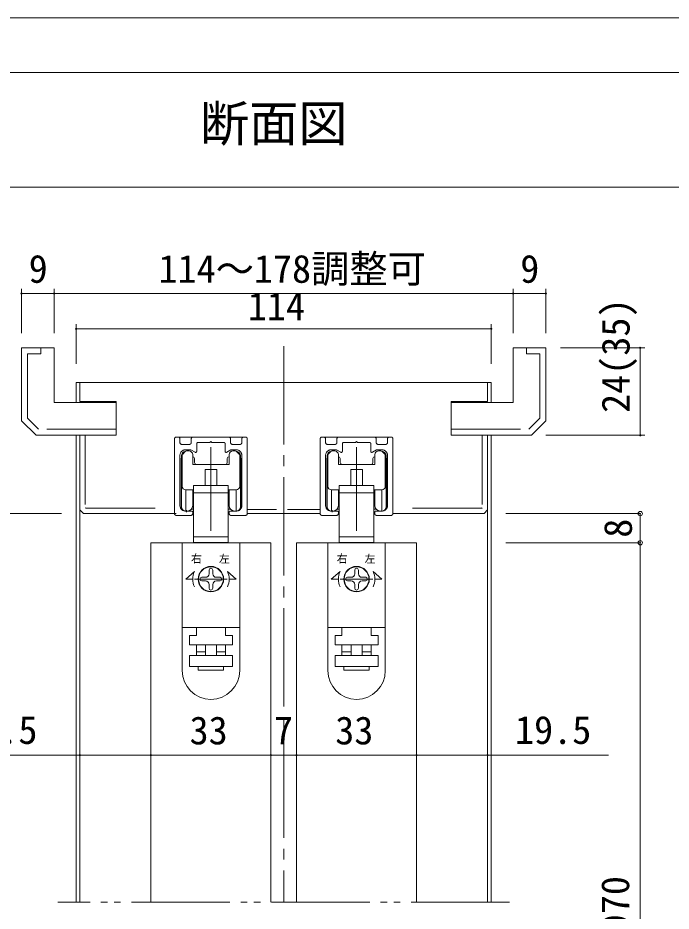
# Model space of a CAD drawing. Units: millimetres on the paper, enlarged 10 times, with parts at other scales. Extents: x -2000 to 2000, y -1385 to 1385.
# Drawn here: x -1028 to -430, y 568 to 1385 of the extents above; entities that cross this region are included whole.
import ezdxf
from ezdxf.enums import TextEntityAlignment as Align

# ---------------------------------------------------------------- set-up
doc = ezdxf.new("R2010")
doc.units = ezdxf.units.MM
doc.header["$LTSCALE"] = 10
doc.header["$PDMODE"] = 32
doc.header["$PDSIZE"] = 4
for name, pattern in [('CHAIN2', [12, 9, -1, 1, -1]), ('DASHED3', [4, 3, -1]), ('DOUBLE_CHAIN2', [12.8, 9, -1, 0.6, -0.6, 0.6, -1]), ('USER2', [9.525, 6.35, -3.175]), ('USER3', [31.75, 15.875, -3.175, 3.175, -3.175, 3.175, -3.175]), ('USER4', [50.8, 31.75, -6.35, 6.35, -6.35])]:
    doc.linetypes.add(name, pattern=pattern)
for name, color, linetype, lineweight in [('1-0_H-SYM', 7, 'Continuous', 20), ('1-1_0', 7, 'Continuous', 20), ('2-0_18', 7, 'Continuous', 18)]:
    doc.layers.add(name, color=color, linetype=linetype, lineweight=lineweight)
doc.styles.add('ＭＳ ゴシック', font='')
doc.styles.get('ＭＳ ゴシック').set_extended_font_data('MS Gothic')

msp = doc.modelspace()

# ---------------------------------------------------------------- linework, layer by layer
at = {"layer": '1-0_H-SYM'}
for p, q in [((-1950, 1335), (380, 1335)), ((-1950, 1335), (380, 1335)), ((-1950, 1230), (380, 1230)), ((-1950, 1230), (380, 1230))]:
    msp.add_line(p, q, dxfattribs=at)
at = {"layer": '1-1_0'}
for p, q in [((-1950, 1335), (380, 1335)), ((-1950, 1230), (380, 1230))]:
    msp.add_line(p, q, dxfattribs=at)
msp.add_lwpolyline([(2000, -1385), (2000, 1385), (-2000, 1385), (-2000, -1385)], dxfattribs=at)
at = {"layer": '2-0_18', "color": 4, "lineweight": 9}
for p, q in [((-1025, 1096.34), (-1025, 1136.92)), ((-995, 1096.34), (-995, 1136.92)), ((-575, 1096.34), (-575, 1136.92)), ((-545, 1096.34), (-545, 1136.92)), ((-1025, 1132.75), (-995, 1132.75)), ((-995, 1132.75), (-575, 1132.75)), ((-575, 1132.75), (-545, 1132.75)), ((-975, 1068.24), (-975, 1104.66)), ((-595, 1068.24), (-595, 1104.66)), ((-975, 1100.49), (-595, 1100.49)), ((-531.67, 1083), (-454.42, 1083)), ((-458.59, 1003), (-458.59, 1083)), ((-545, 1003), (-454.42, 1003)), ((-988.33, 931.34), (-1104.4, 931.34)), ((-458.59, 931.34), (-581.67, 931.34)), ((-458.59, 904.67), (-458.59, 931.34)), ((-458.59, 904.67), (-581.67, 904.67)), ((-458.59, 140.85), (-458.59, 904.67)), ((-906.67, 710.33), (-796.67, 710.33)), ((-796.67, 710.33), (-773.33, 710.33)), ((-773.33, 710.33), (-663.33, 710.33))]:
    msp.add_line(p, q, dxfattribs=at)
at = {"layer": '2-0_18', "lineweight": 20}
for p, q in [((-1025, 1016.34), (-1025, 1083)), ((-1025, 1083), (-995, 1083)), ((-995, 1033), (-995, 1083)), ((-575, 1033), (-575, 1083)), ((-545, 1083), (-575, 1083)), ((-545, 1016.34), (-545, 1083)), ((-975, 1051.34), (-971.67, 1051.34)), ((-975, 1051.34), (-975, 1033)), ((-598.33, 1051.34), (-971.67, 1051.34)), ((-971.67, 1051.34), (-971.67, 1034)), ((-971.67, 1051.34), (-971.67, 1034)), ((-598.33, 1034), (-598.33, 1051.34)), ((-598.33, 1051.34), (-595, 1051.34)), ((-598.33, 1051.34), (-598.33, 1034)), ((-595, 1051.34), (-595, 1033)), ((-938.33, 1033), (-995, 1033)), ((-938.33, 1034), (-971.67, 1034)), ((-938.33, 1034), (-938.33, 1003)), ((-938.33, 1033), (-938.33, 1003)), ((-938.33, 1033), (-938.33, 1003)), ((-598.33, 1034), (-631.67, 1034)), ((-631.67, 1034), (-631.67, 1003)), ((-631.67, 1033), (-575, 1033)), ((-631.67, 1033), (-631.67, 1003)), ((-631.67, 1033), (-631.67, 1003)), ((-1011.67, 1003), (-1025, 1016.34)), ((-558.33, 1003), (-545, 1016.34)), ((-938.33, 1003), (-1011.67, 1003)), ((-975, 1003), (-975, 575.85)), ((-938.33, 1003), (-971.67, 1003)), ((-971.67, 1003), (-971.67, 934.67)), ((-971.67, 1003), (-971.67, 575.85)), ((-885, 931.34), (-885, 999.67)), ((-883.33, 1001.34), (-821.67, 1001.34)), ((-818.33, 999.67), (-818.33, 931.34)), ((-751.67, 931.34), (-751.67, 999.67)), ((-750, 1001.34), (-688.33, 1001.34)), ((-685, 999.67), (-685, 931.34)), ((-598.33, 1003), (-631.67, 1003)), ((-631.67, 1003), (-558.33, 1003)), ((-598.33, 934.67), (-598.33, 1003)), ((-598.33, 1003), (-598.33, 575.85)), ((-595, 1003), (-595, 575.85)), ((-545, 1003), (-454.42, 1003)), ((-879, 981.67), (-879, 937)), ((-878, 984.65), (-878, 956.34)), ((-875.16, 988.18), (-877.51, 985.82)), ((-873.98, 988.67), (-871.67, 988.67)), ((-868.33, 976.34), (-868.33, 985.34)), ((-866.67, 981.67), (-866.67, 978)), ((-836.67, 981.67), (-836.67, 978)), ((-835, 985.34), (-835, 976.34)), ((-831.67, 988.67), (-829.36, 988.67)), ((-828.18, 988.18), (-825.82, 985.82)), ((-825.33, 984.65), (-825.33, 956.34)), ((-824.33, 981.67), (-824.33, 937)), ((-745.67, 981.67), (-745.67, 937)), ((-744.67, 984.65), (-744.67, 956.34)), ((-741.82, 988.18), (-744.18, 985.82)), ((-740.64, 988.67), (-738.33, 988.67)), ((-735, 976.34), (-735, 985.34)), ((-733.33, 981.67), (-733.33, 978)), ((-703.33, 981.67), (-703.33, 978)), ((-701.67, 985.34), (-701.67, 976.34)), ((-698.33, 988.67), (-696.02, 988.67)), ((-694.85, 988.18), (-692.49, 985.82)), ((-692, 984.65), (-692, 956.34)), ((-691, 981.67), (-691, 937)), ((-835, 976.34), (-868.33, 976.34)), ((-701.67, 976.34), (-735, 976.34)), ((-857, 971.67), (-857, 957.01)), ((-846.33, 971.67), (-857, 971.67)), ((-846.33, 957.01), (-846.33, 971.67)), ((-723.67, 971.67), (-723.67, 957.01)), ((-713, 971.67), (-723.67, 971.67)), ((-713, 957.01), (-713, 971.67)), ((-835.81, 950.34), (-835.81, 957.01)), ((-702.47, 950.34), (-702.47, 957.01)), ((-868.33, 953), (-874.67, 953)), ((-867.52, 950.34), (-835.81, 950.34)), ((-867.52, 950.34), (-867.52, 910)), ((-835.81, 910), (-835.81, 950.34)), ((-835, 953), (-828.67, 953)), ((-735, 953), (-741.33, 953)), ((-734.19, 950.34), (-702.47, 950.34)), ((-734.19, 950.34), (-734.19, 910)), ((-702.47, 910), (-702.47, 950.34)), ((-701.67, 953), (-695.33, 953)), ((-968.33, 931.34), (-971.67, 934.67)), ((-869.61, 935.34), (-867.52, 935.34)), ((-835.81, 935.34), (-833.72, 935.34)), ((-736.27, 935.34), (-734.19, 935.34)), ((-702.47, 935.34), (-700.39, 935.34)), ((-601.67, 931.34), (-598.33, 934.67)), ((-971.67, 926.34), (-971.67, 706.17)), ((-968.33, 931.34), (-883.33, 931.34)), ((-818.33, 931.34), (-751.67, 931.34)), ((-685, 931.34), (-601.67, 931.34)), ((-598.33, 926.34), (-598.33, 706.17)), ((-835.81, 905), (-835.81, 910)), ((-702.47, 905), (-702.47, 910)), ((-906.67, 904.67), (-906.67, 575.85)), ((-796.67, 904.67), (-906.67, 904.67)), ((-867.52, 905), (-835.81, 905)), ((-864.97, 905), (-864.97, 904.67)), ((-838.31, 904.67), (-838.31, 905)), ((-796.67, 904.67), (-796.67, 575.85)), ((-773.33, 904.67), (-773.33, 575.85)), ((-663.33, 904.67), (-773.33, 904.67)), ((-734.19, 905), (-702.47, 905)), ((-731.64, 905), (-731.64, 904.67)), ((-704.97, 904.67), (-704.97, 905)), ((-663.33, 904.67), (-663.33, 575.85)), ((-906.67, 830.58), (-906.67, 706.17)), ((-878, 787.67), (-878, 827)), ((-825.33, 787.67), (-825.33, 827)), ((-744.67, 787.67), (-744.67, 827)), ((-692, 787.67), (-692, 827)), ((-663.33, 830.58), (-663.33, 706.17)), ((-906.67, 791.89), (-906.67, 706.17)), ((-796.67, 791.89), (-796.67, 706.17)), ((-796.67, 791.89), (-796.67, 706.17)), ((-773.33, 791.89), (-773.33, 706.17)), ((-773.33, 791.89), (-773.33, 706.17)), ((-663.33, 791.89), (-663.33, 706.17))]:
    msp.add_line(p, q, dxfattribs=at)
at = {"layer": '2-0_18', "linetype": 'USER2', "lineweight": 20}
for p, q in [((-1007.22, 1077.45), (-1007.22, 1083)), ((-562.78, 1077.45), (-562.78, 1083)), ((-1019.44, 1018.64), (-1019.44, 1077.45)), ((-1019.44, 1077.45), (-1007.22, 1077.45)), ((-550.56, 1077.45), (-562.78, 1077.45)), ((-550.56, 1018.64), (-550.56, 1077.45)), ((-1009.37, 1008.56), (-1019.44, 1018.64)), ((-560.63, 1008.56), (-550.56, 1018.64)), ((-938.33, 1008.56), (-1009.37, 1008.56)), ((-631.67, 1008.56), (-560.63, 1008.56)), ((-966.26, 936.34), (-885, 936.34)), ((-603.74, 936.34), (-685, 936.34))]:
    msp.add_line(p, q, dxfattribs=at)
at = {"layer": '2-0_18', "color": 4, "linetype": 'CHAIN2', "lineweight": 9}
msp.add_line((-785, 1084.67), (-785, 575.85), dxfattribs=at)
at = {"layer": '2-0_18', "color": 6, "linetype": 'USER3'}
for p, q in [((-883.33, 1001.34), (-881.67, 1001.34)), ((-880, 999.67), (-880, 996.34)), ((-869.67, 996.34), (-869.67, 999.67)), ((-833.67, 999.67), (-833.67, 996.34)), ((-823.33, 996.34), (-823.33, 999.67)), ((-821.67, 1001.34), (-820, 1001.34)), ((-750, 1001.34), (-748.33, 1001.34)), ((-746.67, 999.67), (-746.67, 996.34)), ((-736.33, 996.34), (-736.33, 999.67)), ((-700.33, 999.67), (-700.33, 996.34)), ((-690, 996.34), (-690, 999.67)), ((-688.33, 1001.34), (-686.67, 1001.34)), ((-878.33, 994.67), (-871.33, 994.67)), ((-864.67, 988.32), (-864.67, 995.34)), ((-838.67, 995.34), (-838.67, 988.32)), ((-832, 994.67), (-825, 994.67)), ((-745, 994.67), (-738, 994.67)), ((-731.33, 988.32), (-731.33, 995.34)), ((-705.33, 995.34), (-705.33, 988.32)), ((-698.67, 994.67), (-691.67, 994.67)), ((-880, 984.67), (-880, 938.67)), ((-823.33, 938.67), (-823.33, 984.67)), ((-746.67, 984.67), (-746.67, 938.67)), ((-690, 938.67), (-690, 984.67)), ((-875, 933.67), (-869.33, 933.67)), ((-868.33, 932.67), (-868.33, 931.34)), ((-835, 931.34), (-835, 932.67)), ((-834, 933.67), (-828.33, 933.67)), ((-741.67, 933.67), (-736, 933.67)), ((-735, 932.67), (-735, 931.34)), ((-701.67, 931.34), (-701.67, 932.67)), ((-700.67, 933.67), (-695, 933.67)), ((-870, 929.67), (-883.33, 929.67)), ((-820, 929.67), (-833.33, 929.67)), ((-736.67, 929.67), (-750, 929.67)), ((-686.67, 929.67), (-700, 929.67))]:
    msp.add_line(p, q, dxfattribs=at)
at = {"layer": '2-0_18', "color": 3, "linetype": 'USER4'}
for p, q in [((-851.67, 992.07), (-851.67, 915.4)), ((-718.33, 992.07), (-718.33, 915.4))]:
    msp.add_line(p, q, dxfattribs=at)
at = {"layer": '2-0_18'}
for p, q in [((-878.67, 937.67), (-878.67, 984.34)), ((-824.67, 937.67), (-824.67, 984.34)), ((-745.33, 937.67), (-745.33, 984.34)), ((-691.33, 937.67), (-691.33, 984.34)), ((-874.68, 933.67), (-874.66, 953)), ((-868.33, 938.67), (-868.33, 953)), ((-868.33, 949.34), (-867.52, 949.34)), ((-835, 949.34), (-835.81, 949.34)), ((-835, 938.67), (-835, 953)), ((-828.65, 933.67), (-828.67, 953)), ((-741.35, 933.67), (-741.33, 953)), ((-735, 938.67), (-735, 953)), ((-735, 949.34), (-734.19, 949.34)), ((-701.67, 949.34), (-702.47, 949.34)), ((-701.67, 938.67), (-701.67, 953)), ((-695.32, 933.67), (-695.33, 953)), ((-874.67, 933.67), (-873.33, 933.67)), ((-828.67, 933.67), (-830, 933.67)), ((-741.33, 933.67), (-740, 933.67)), ((-695.33, 933.67), (-696.67, 933.67)), ((-878, 904.67), (-878, 827)), ((-825.33, 904.67), (-878, 904.67)), ((-825.33, 904.67), (-825.33, 827)), ((-744.67, 904.67), (-744.67, 827)), ((-692, 904.67), (-744.67, 904.67)), ((-692, 904.67), (-692, 827)), ((-874.76, 871.34), (-866.79, 878.34)), ((-853.33, 879.67), (-853.33, 876.34)), ((-850, 876.34), (-850, 879.67)), ((-828.57, 871.34), (-836.54, 878.34)), ((-741.43, 871.34), (-733.46, 878.34)), ((-720, 879.67), (-720, 876.34)), ((-716.67, 876.34), (-716.67, 879.67)), ((-695.24, 871.34), (-703.21, 878.34)), ((-874.76, 871.34), (-868.33, 871.34)), ((-866.56, 871.34), (-836.78, 871.34)), ((-856.67, 873), (-860, 873)), ((-860, 869.67), (-856.67, 869.67)), ((-843.33, 873), (-846.67, 873)), ((-846.67, 869.67), (-843.33, 869.67)), ((-828.57, 871.34), (-835, 871.34)), ((-741.43, 871.34), (-735, 871.34)), ((-733.22, 871.34), (-703.44, 871.34)), ((-723.33, 873), (-726.67, 873)), ((-726.67, 869.67), (-723.33, 869.67)), ((-710, 873), (-713.33, 873)), ((-713.33, 869.67), (-710, 869.67)), ((-695.24, 871.34), (-701.67, 871.34)), ((-853.33, 866.34), (-853.33, 863)), ((-850, 863), (-850, 866.34)), ((-720, 866.34), (-720, 863)), ((-716.67, 863), (-716.67, 866.34)), ((-825.33, 827), (-878, 827)), ((-865, 819.67), (-865, 827)), ((-838.33, 827), (-838.33, 819.67)), ((-692, 827), (-744.67, 827)), ((-731.67, 819.67), (-731.67, 827)), ((-705, 827), (-705, 819.67)), ((-865, 819.67), (-871.33, 819.67)), ((-871.33, 819.67), (-871.33, 818)), ((-832, 819.67), (-838.33, 819.67)), ((-832, 818), (-832, 819.67)), ((-832, 818), (-832, 811.34)), ((-731.67, 819.67), (-738, 819.67)), ((-738, 819.67), (-738, 818)), ((-698.67, 819.67), (-705, 819.67)), ((-698.67, 818), (-698.67, 819.67)), ((-698.67, 818), (-698.67, 811.34)), ((-865, 804.67), (-865, 811.34)), ((-856.67, 811.34), (-856.67, 801.34)), ((-846.67, 811.34), (-846.67, 801.34)), ((-838.33, 811.34), (-838.33, 804.67)), ((-731.67, 804.67), (-731.67, 811.34)), ((-723.33, 811.34), (-723.33, 801.34)), ((-713.33, 811.34), (-713.33, 801.34)), ((-705, 811.34), (-705, 804.67)), ((-871.33, 791.34), (-871.33, 801.34)), ((-871.33, 801.34), (-832, 801.34)), ((-865, 804.67), (-856.67, 804.67)), ((-865, 801.34), (-865, 804.67)), ((-738, 791.34), (-738, 801.34)), ((-738, 801.34), (-698.67, 801.34)), ((-731.67, 804.67), (-723.33, 804.67)), ((-731.67, 801.34), (-731.67, 804.67)), ((-863.33, 791.34), (-863.33, 788)), ((-730, 791.34), (-730, 788))]:
    msp.add_line(p, q, dxfattribs=at)
at = {"layer": '2-0_18', "color": 2}
for p, q in [((-874.01, 934.47), (-874.01, 932.53)), ((-740.68, 934.47), (-740.68, 932.53))]:
    msp.add_line(p, q, dxfattribs=at)
at = {"layer": '2-0_18', "linetype": 'DASHED3', "lineweight": 20}
msp.add_line((-751.67, 935.07), (-818.33, 935.07), dxfattribs=at)
at = {"layer": '2-0_18', "linetype": 'DOUBLE_CHAIN2', "lineweight": 20}
msp.add_line((-578.33, 575.85), (-991.67, 575.85), dxfattribs=at)
at = {"layer": '2-0_18', "linetype": 'USER2', "lineweight": 20}
for points in [[(-966.67, 1003), (-966.67, 936.74), (-966.26, 936.34)], [(-603.33, 1003), (-603.33, 936.74), (-603.74, 936.34)]]:
    msp.add_lwpolyline(points, dxfattribs=at)
at = {"layer": '2-0_18', "color": 6, "linetype": 'USER3'}
for points in [[(-868, 1001.34), (-851.67, 1001.34), (-835.33, 1001.34)], [(-863.67, 996.34), (-852.67, 996.34), (-851.67, 997.34), (-850.67, 996.34), (-839.67, 996.34)], [(-734.67, 1001.34), (-718.33, 1001.34), (-702, 1001.34)], [(-730.33, 996.34), (-719.33, 996.34), (-718.33, 997.34), (-717.33, 996.34), (-706.33, 996.34)], [(-866.17, 987.46), (-870, 989.67), (-875, 989.67)], [(-828.33, 989.67), (-833.33, 989.67), (-837.17, 987.46)], [(-732.83, 987.46), (-736.67, 989.67), (-741.67, 989.67)], [(-695, 989.67), (-700, 989.67), (-703.83, 987.46)]]:
    msp.add_lwpolyline(points, dxfattribs=at)
at = {"layer": '2-0_18', "lineweight": 20}
for points in [[(-867.52, 950.34), (-867.52, 957.01), (-835.81, 957.01)], [(-734.19, 950.34), (-734.19, 957.01), (-702.47, 957.01)], [(-867.52, 905), (-867.52, 910), (-835.81, 910)], [(-734.19, 905), (-734.19, 910), (-702.47, 910)]]:
    msp.add_lwpolyline(points, dxfattribs=at)
at = {"layer": '2-0_18', "color": 4, "lineweight": 9}
for points in [[(-988.33, 931.34), (-1100.23, 931.34), (-1100.23, 107.48)], [(-906.67, 710.33), (-971.67, 710.33), (-1082.34, 710.33)], [(-663.33, 710.33), (-598.33, 710.33), (-487.66, 710.33)]]:
    msp.add_lwpolyline(points, dxfattribs=at)
at = {"layer": '2-0_18'}
for points in [[(-832, 811.34), (-871.33, 811.34), (-871.33, 818)], [(-698.67, 811.34), (-738, 811.34), (-738, 818)], [(-832, 801.34), (-832, 791.34), (-871.33, 791.34)], [(-846.67, 804.67), (-838.33, 804.67), (-838.33, 801.34)], [(-698.67, 801.34), (-698.67, 791.34), (-738, 791.34)], [(-713.33, 804.67), (-705, 804.67), (-705, 801.34)], [(-840, 791.34), (-840, 788), (-863.33, 788)], [(-706.67, 791.34), (-706.67, 788), (-730, 788)]]:
    msp.add_lwpolyline(points, dxfattribs=at)
for centre, radius in [((-851.67, 871.34), 11.67), ((-718.33, 871.34), 11.67), ((-851.67, 871.34), 11.33), ((-718.33, 871.34), 11.33)]:
    msp.add_circle(centre, radius, dxfattribs=at)
at = {"layer": '2-0_18', "color": 4, "lineweight": 9}
for centre, start, end in [((-1025, 1132.75), 0, 180), ((-1025, 1132.75), 180, 0), ((-995, 1132.75), 0, 180), ((-995, 1132.75), 180, 0), ((-575, 1132.75), 0, 180), ((-575, 1132.75), 180, 0), ((-545, 1132.75), 0, 180), ((-545, 1132.75), 180, 0), ((-975, 1100.49), 0, 180), ((-975, 1100.49), 180, 0), ((-595, 1100.49), 0, 180), ((-595, 1100.49), 180, 0), ((-458.59, 1083), 90, 270), ((-458.59, 1083), 270, 90), ((-458.59, 1003), 90, 270), ((-458.59, 1003), 90, 270), ((-458.59, 1003), 270, 90), ((-458.59, 1003), 270, 90), ((-971.67, 710.33), 0, 180), ((-971.67, 710.33), 180, 0), ((-906.67, 710.33), 0, 180), ((-906.67, 710.33), 0, 180), ((-906.67, 710.33), 180, 0), ((-906.67, 710.33), 180, 0), ((-796.67, 710.33), 0, 180), ((-796.67, 710.33), 0, 180), ((-796.67, 710.33), 180, 0), ((-796.67, 710.33), 180, 0), ((-773.33, 710.33), 0, 180), ((-773.33, 710.33), 0, 180), ((-773.33, 710.33), 180, 0), ((-773.33, 710.33), 180, 0), ((-663.33, 710.33), 0, 180), ((-663.33, 710.33), 0, 180), ((-663.33, 710.33), 180, 0), ((-663.33, 710.33), 180, 0), ((-598.33, 710.33), 0, 180), ((-598.33, 710.33), 180, 0)]:
    msp.add_arc(centre, 0.521, start, end, dxfattribs=at)
at = {"layer": '2-0_18', "color": 6, "linetype": 'USER3'}
for centre, radius, start, end in [((-883.33, 999.67), 1.67, 90, 180), ((-881.67, 999.67), 1.67, 360, 90), ((-868, 999.67), 1.67, 90, 180), ((-835.33, 999.67), 1.67, 360, 90), ((-821.67, 999.67), 1.67, 90, 180), ((-820, 999.67), 1.67, 360, 90), ((-750, 999.67), 1.67, 90, 180), ((-748.33, 999.67), 1.67, 360, 90), ((-734.67, 999.67), 1.67, 90, 180), ((-702, 999.67), 1.67, 360, 90), ((-688.33, 999.67), 1.67, 90, 180), ((-686.67, 999.67), 1.67, 360, 90), ((-878.33, 996.34), 1.67, 180, 270), ((-875, 984.67), 5, 90, 180), ((-871.33, 996.34), 1.67, 270, 0), ((-863.67, 995.34), 1, 90, 180), ((-839.67, 995.34), 1, 0, 90), ((-832, 996.34), 1.67, 180, 270), ((-828.33, 984.67), 5, 0, 90), ((-825, 996.34), 1.67, 270, 0), ((-745, 996.34), 1.67, 180, 270), ((-741.67, 984.67), 5, 90, 180), ((-738, 996.34), 1.67, 270, 0), ((-730.33, 995.34), 1, 90, 180), ((-706.33, 995.34), 1, 0, 90), ((-698.67, 996.34), 1.67, 180, 270), ((-695, 984.67), 5, 0, 90), ((-691.67, 996.34), 1.67, 270, 0), ((-865.67, 988.32), 1, 240, 0), ((-837.67, 988.32), 1, 180, 300), ((-732.33, 988.32), 1, 240, 0), ((-704.33, 988.32), 1, 180, 300), ((-875, 938.67), 5, 180, 270), ((-869.33, 932.67), 1, 360, 90), ((-834, 932.67), 1, 90, 180), ((-828.33, 938.67), 5, 270, 0), ((-741.67, 938.67), 5, 180, 270), ((-736, 932.67), 1, 360, 90), ((-700.67, 932.67), 1, 90, 180), ((-695, 938.67), 5, 270, 0), ((-883.33, 931.34), 1.67, 180, 270), ((-870, 931.34), 1.67, 270, 0), ((-833.33, 931.34), 1.67, 180, 270), ((-820, 931.34), 1.67, 270, 0), ((-750, 931.34), 1.67, 180, 270), ((-736.67, 931.34), 1.67, 270, 0), ((-700, 931.34), 1.67, 180, 270), ((-686.67, 931.34), 1.67, 270, 0)]:
    msp.add_arc(centre, radius, start, end, dxfattribs=at)
at = {"layer": '2-0_18', "lineweight": 20}
for centre, radius, start, end in [((-877.33, 981.67), 1.67, 143.10953, 180), ((-876.33, 984.65), 1.67, 135, 180), ((-873.98, 987), 1.67, 90, 135), ((-871.67, 985.34), 3.33, 360, 90), ((-868.33, 981.67), 1.67, 360, 90), ((-835, 981.67), 1.67, 90, 180), ((-831.67, 985.34), 3.33, 90, 180), ((-829.36, 987), 1.67, 45, 90), ((-827, 984.65), 1.67, 0, 45), ((-826, 981.67), 1.67, 0, 36.78801), ((-744, 981.67), 1.67, 143.10953, 180), ((-743, 984.65), 1.67, 135, 180), ((-740.64, 987), 1.67, 90, 135), ((-738.33, 985.34), 3.33, 360, 90), ((-735, 981.67), 1.67, 360, 90), ((-701.67, 981.67), 1.67, 90, 180), ((-698.33, 985.34), 3.33, 90, 180), ((-696.02, 987), 1.67, 45, 90), ((-693.67, 984.65), 1.67, 0, 45), ((-692.67, 981.67), 1.67, 0, 36.78801), ((-865, 978), 1.67, 180, 270), ((-838.33, 978), 1.67, 270, 0), ((-731.67, 978), 1.67, 180, 270), ((-705, 978), 1.67, 270, 0), ((-874.67, 956.34), 3.33, 180, 270), ((-868.33, 949.67), 3.33, 75.95044, 90), ((-835, 949.67), 3.33, 90, 104.0179), ((-828.67, 956.34), 3.33, 270, 360), ((-741.33, 956.34), 3.33, 180, 270), ((-735, 949.67), 3.33, 75.95044, 90), ((-701.67, 949.67), 3.33, 90, 104.0179), ((-695.33, 956.34), 3.33, 270, 360), ((-877.33, 937), 1.67, 180, 245.90184), ((-826, 937), 1.67, 294.19339, 360), ((-744, 937), 1.67, 180, 245.90184), ((-692.67, 937), 1.67, 294.19339, 360), ((-851.67, 787.67), 26.33, 180, 0), ((-718.33, 787.67), 26.33, 180, 0)]:
    msp.add_arc(centre, radius, start, end, dxfattribs=at)
at = {"layer": '2-0_18'}
for centre, radius, start, end in [((-874.67, 984.34), 4, 94.64843, 180), ((-828.67, 984.34), 4, 0, 85.35157), ((-741.33, 984.34), 4, 94.64843, 180), ((-695.33, 984.34), 4, 0, 85.35157), ((-874.67, 937.67), 4, 180, 270), ((-873.33, 938.67), 5, 270, 0), ((-830, 938.67), 5, 180, 270), ((-828.67, 937.67), 4, 270, 0), ((-741.33, 937.67), 4, 180, 270), ((-740, 938.67), 5, 270, 0), ((-696.67, 938.67), 5, 180, 270), ((-695.33, 937.67), 4, 270, 0), ((-851.67, 871.34), 16.67, 155.16542, 204.83459), ((-856.67, 876.34), 3.33, 270, 0), ((-851.67, 879.67), 1.67, 90, 180), ((-851.67, 879.67), 1.67, 0, 90), ((-846.67, 876.34), 3.33, 180, 270), ((-851.67, 871.34), 16.67, 335.16541, 24.83458), ((-718.33, 871.34), 16.67, 155.16542, 204.83459), ((-723.33, 876.34), 3.33, 270, 0), ((-718.33, 879.67), 1.67, 90, 180), ((-718.33, 879.67), 1.67, 0, 90), ((-713.33, 876.34), 3.33, 180, 270), ((-718.33, 871.34), 16.67, 335.16541, 24.83458), ((-860, 871.34), 1.67, 90, 180), ((-860, 871.34), 1.67, 180, 270), ((-856.67, 866.34), 3.33, 0, 90), ((-846.67, 866.34), 3.33, 90, 180), ((-843.33, 871.34), 1.67, 0, 90), ((-843.33, 871.34), 1.67, 270, 0), ((-726.67, 871.34), 1.67, 90, 180), ((-726.67, 871.34), 1.67, 180, 270), ((-723.33, 866.34), 3.33, 0, 90), ((-713.33, 866.34), 3.33, 90, 180), ((-710, 871.34), 1.67, 0, 90), ((-710, 871.34), 1.67, 270, 0), ((-851.67, 863), 1.67, 180, 270), ((-851.67, 863), 1.67, 270, 0), ((-718.33, 863), 1.67, 180, 270), ((-718.33, 863), 1.67, 270, 0)]:
    msp.add_arc(centre, radius, start, end, dxfattribs=at)
at = {"layer": '2-0_18', "color": 4}
for p in [(-458.59, 931.34), (-458.59, 904.67)]:
    msp.add_point(p, dxfattribs=at)

# ---------------------------------------------------------------- texts
at = {"layer": '1-1_0', "style": 'ＭＳ ゴシック'}
msp.add_text('断面図', height=32.99, dxfattribs=at).set_placement((-861.74, 1261.98), align=Align.BOTTOM_LEFT)
at = {"layer": '2-0_18', "style": 'ＭＳ ゴシック'}
for s, height, p in [('114～178調整可', 25.66, (-899.67, 1134.84)), ('9', 25.66, (-1018.5, 1134.84)), ('9', 25.66, (-568.5, 1134.84)), ('114', 25.66, (-817.89, 1100.49)), ('右', 7.33, (-869.9, 884.2)), ('左', 7.33, (-844.31, 884)), ('右', 7.33, (-736.57, 884.2)), ('左', 7.33, (-710.97, 884)), ('19.5', 25.66, (-1080.26, 712.84)), ('33', 25.66, (-871.22, 712.42)), ('7', 25.66, (-793.89, 712.42)), ('33', 25.66, (-737.89, 712.42)), ('19.5', 25.66, (-573.3, 712.84))]:
    msp.add_text(s, height=height, dxfattribs=at).set_placement(p, align=Align.BOTTOM_LEFT)
for s, p in [('24(35)', (-460.67, 1023.45)), ('8', (-458.59, 909.25)), ('DH:1,970', (-461.09, 459.98))]:
    msp.add_text(s, height=25.66, rotation=90, dxfattribs=at).set_placement(p, align=Align.BOTTOM_LEFT)

doc.saveas('drawing.dxf')
